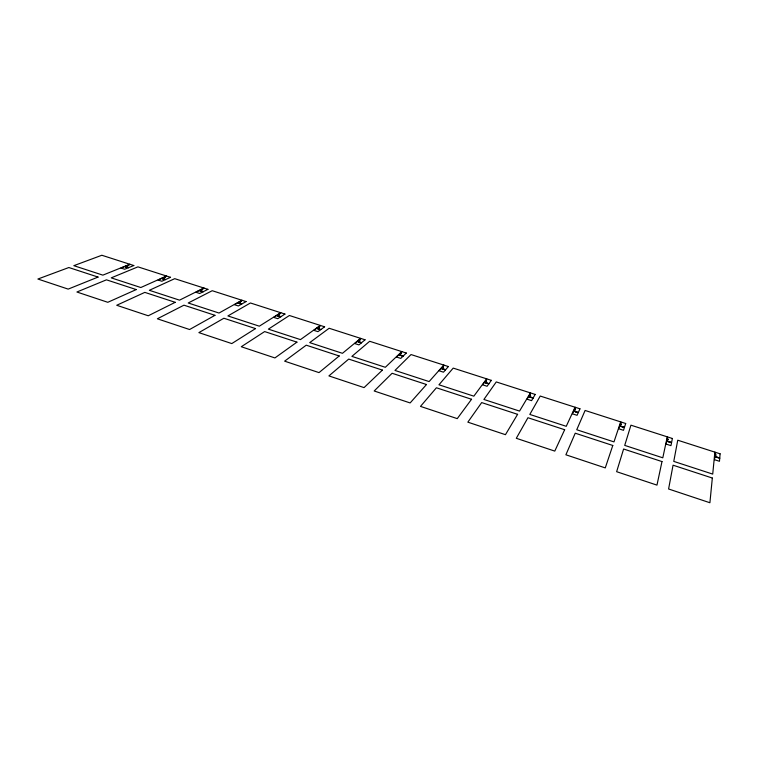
<?xml version="1.0" encoding="UTF-8"?>
<svg xmlns="http://www.w3.org/2000/svg" width="758" height="758" viewBox="0 0 758 758"><rect width="100%" height="100%" fill="white"/><g stroke="black" fill="none" stroke-linecap="round" stroke-linejoin="round"><path stroke-width="1.14" d="M718.233 457.804L717.712 457.633M716.575 457.264L717.106 457.434M715.969 457.074L715.448 456.903M715.618 455.103L715.334 456.013M715.647 454.743L715.552 453.72M669.57 442.122L670.081 442.284M668.973 441.933L668.461 441.762M667.353 441.412L667.864 441.573M667.713 439.697L667.334 440.559M667.789 439.346L667.789 438.37M622.962 427.105L622.46 426.944M621.882 426.754L621.37 426.593M620.793 426.403L620.29 426.242M620.83 424.613L620.357 425.428M620.944 424.281L621.048 423.343M576.838 412.248L576.345 412.087M575.777 411.907L575.284 411.746M574.716 411.566L574.223 411.404M574.943 409.841L574.375 410.628M575.085 409.528L575.294 408.628M531.206 397.543L531.68 397.704M530.647 397.363L530.164 397.211M529.122 396.87L529.605 397.031M530.003 395.382L529.349 396.131M530.183 395.079L530.486 394.226M487.46 383.453L486.996 383.302M486.446 383.122L485.973 382.97M484.959 382.648L485.433 382.799M486.001 381.227L485.262 381.937M486.21 380.933L486.598 380.118M444.15 369.497L443.686 369.345M442.691 369.032L443.155 369.174M441.696 368.71L442.16 368.852M442.89 367.355L442.075 368.028M443.136 367.08L443.601 366.304M401.721 355.824L401.266 355.682M400.745 355.511L400.29 355.369M399.769 355.199L399.314 355.057M400.65 353.768L399.769 354.403M400.925 353.503L401.484 352.764M359.699 342.294L360.145 342.436M358.742 341.981L359.188 342.123M357.785 341.669L358.231 341.811M359.264 340.446L358.307 341.053M359.567 340.2L360.202 339.489M318.957 329.161L319.393 329.304M318.019 328.858L318.455 329M317.081 328.555L317.517 328.697M318.692 327.39L317.668 327.968M319.023 327.153L319.734 326.48M278.527 316.133L278.101 316.001M279.02 316.294L279.446 316.437M277.608 315.84L277.182 315.707M278.925 314.598L277.826 315.139M279.276 314.371L280.062 313.727M239.376 303.522L238.959 303.389M239.86 303.683L240.277 303.816M238.05 303.096L238.476 303.238M239.926 302.044L238.761 302.565M240.305 301.836L241.158 301.22M201.457 291.309L201.865 291.442M200.103 290.873L199.686 290.74M200.576 291.025L200.984 291.157M201.675 289.745L200.453 290.229M202.083 289.537L202.992 288.959M163.33 279.02L162.923 278.897M163.794 279.171L164.192 279.304M162.051 278.612L162.458 278.745M164.154 277.665L162.875 278.129M164.59 277.475L165.566 276.926M125.989 266.996L126.387 267.119M126.842 267.271L127.24 267.394M125.136 266.721L125.534 266.844M127.344 265.821L126.008 266.257M127.799 265.641L128.841 265.12M127.401 265.679L127.998 265.869M164.202 277.513L164.799 277.712M201.704 289.584L202.32 289.783M239.935 301.883L240.561 302.082M278.916 314.428L279.56 314.627M318.673 327.219L319.326 327.428M359.226 340.257L359.889 340.475M400.594 353.569L401.276 353.787M442.814 367.156L443.506 367.374M485.906 381.018L486.608 381.246M529.889 395.164L530.609 395.401M574.801 409.614L575.54 409.851M620.669 424.376L621.427 424.613M667.533 439.451L668.3 439.697M715.41 454.847L716.196 455.103M719.73 458.164L719.456 461.29L714.538 459.708L714.841 456.591L719.73 458.164M720.1 453.815L719.74 458.003L714.851 456.43L715.258 452.261L720.1 453.815M712.33 478.042L709.905 502.744L668.594 488.986L673.057 465.194L712.33 478.042M714.87 452.138L712.719 474.101L673.767 461.395L677.747 440.209L714.87 452.138M671.55 442.644L670.953 445.638L666.14 444.084L666.775 441.099L671.55 442.644M672.384 438.494L671.588 442.492L666.803 440.948L667.646 436.968L672.384 438.494M661.99 461.575L656.968 485.12L616.633 471.694L623.607 449.011L661.99 461.575M667.277 436.845L662.795 457.813L624.715 445.391L630.931 425.181L667.277 436.845M624.412 427.455L623.493 430.317L618.784 428.791L619.731 425.949L624.412 427.455M625.691 423.495L624.459 427.313L619.779 425.806L621.048 422.007L625.691 423.495M612.786 445.477L605.272 467.904L565.885 454.791L575.246 433.197L612.786 445.477M620.679 421.884L613.98 441.895L576.743 429.748L585.1 410.457L620.679 421.884M578.269 412.598L577.056 415.318L572.442 413.83L573.692 411.12L578.269 412.598M579.965 408.808L578.335 412.456L573.759 410.978L575.426 407.349L579.965 408.808M564.663 429.729L554.78 451.105L516.302 438.295L527.947 417.724L564.663 429.729M575.066 407.236L566.245 426.318L529.814 414.436L540.227 396.046L575.066 407.236M533.101 398.045L531.585 400.641L527.075 399.182L528.61 396.595L533.101 398.045M535.195 394.435L533.177 397.903L528.696 396.462L530.752 393.004L535.195 394.435M517.6 414.332L505.453 434.685L467.847 422.159L481.681 402.583L517.6 414.332M530.392 392.89L519.543 411.082L483.898 399.457L496.272 381.928L530.392 392.89M488.863 383.794L487.072 386.267L482.647 384.837L484.466 382.373L488.863 383.794M491.345 380.355L488.957 383.662L484.561 382.25L486.987 378.953L491.345 380.355M471.552 399.267L457.254 418.634L420.491 406.392L436.409 387.774L471.552 399.267M486.645 378.839L473.845 396.169L438.958 384.789L453.208 368.104L486.645 378.839M445.533 369.828L443.477 372.187L439.147 370.795L441.232 368.445L445.533 369.828M448.385 366.559L445.638 369.705L441.336 368.322L444.122 365.185L448.385 366.559M426.498 384.524L410.135 402.943L374.187 390.986L392.094 373.277L426.498 384.524M443.781 365.072L429.113 381.577L394.965 370.435L411.026 354.555L443.781 365.072M403.085 356.156L400.774 358.401L396.529 357.027L398.869 354.801L403.085 356.156M406.297 353.038L403.199 356.042L398.983 354.678L402.11 351.693L406.297 353.038M382.392 370.103L364.058 387.613L328.906 375.911L348.718 359.084L382.392 370.103M401.778 351.589L385.329 367.298L351.892 356.383L369.677 341.28L401.778 351.589M361.49 342.758L358.932 344.89L354.772 343.554L357.359 341.422L361.49 342.758M365.043 339.792L361.623 342.644L357.492 341.318L360.941 338.475L365.043 339.792M339.214 355.976L319.004 372.614L284.62 361.159L306.241 345.184L339.214 355.976M360.609 338.362L342.455 353.313L309.7 342.625L329.143 328.261L360.609 338.362M320.719 329.626L317.934 331.653L313.859 330.336L316.673 328.318L320.719 329.626M324.604 326.802L320.871 329.522L316.816 328.214L320.577 325.514L324.604 326.802M296.937 342.142L274.917 357.937L241.281 346.738L264.637 331.578L296.937 342.142M320.264 325.409L300.462 339.612L268.379 329.143L289.404 315.499L320.264 325.409M280.763 316.749L277.75 318.682L273.752 317.394L276.784 315.47L280.763 316.749M284.951 314.068L280.915 316.654L276.945 315.375L281.01 312.798L284.951 314.068M255.522 328.593L231.796 343.582L198.871 332.62L223.885 318.246L255.522 328.593M280.697 312.703L259.331 326.186L227.893 315.934L250.434 302.982L280.697 312.703M241.575 304.129L238.344 305.957L234.43 304.697L237.68 302.868L241.575 304.129M246.066 301.58L241.745 304.034L237.851 302.774L242.2 300.339L246.066 301.58M214.959 315.319L189.585 329.522L157.351 318.796L183.948 305.18L214.959 315.319M241.897 300.244L219.024 313.045L188.221 302.992L212.221 290.712L241.897 300.244M203.153 291.745L199.714 293.488L195.877 292.247L199.335 290.522L203.153 291.745M207.929 289.338L203.333 291.659L199.515 290.428L204.139 288.116L207.929 289.338M175.202 302.319L148.255 315.773L116.704 305.266L144.816 292.38L175.202 302.319M203.836 288.021L179.532 300.159L149.335 290.305L174.719 278.669L203.836 288.021M165.462 279.607L161.833 281.256L158.062 280.034L161.719 278.404L165.462 279.607M170.522 277.314L165.651 279.522L161.909 278.319L166.798 276.12L170.522 277.314M136.241 289.575L107.797 302.3L76.89 292.01L106.461 279.825L136.241 289.575M166.504 276.026L140.817 287.528L111.218 277.864L137.937 266.854L166.504 276.026M128.49 267.697L124.663 269.251L120.967 268.057L124.814 266.513L128.49 267.697M133.806 265.527L128.689 267.612L125.013 266.428L130.158 264.353L133.806 265.527M98.057 277.077L68.173 289.111L37.9 279.029L68.855 267.527L98.057 277.077M129.864 264.267L102.861 275.145L73.829 265.67L101.837 255.256L129.864 264.267"/></g></svg>
